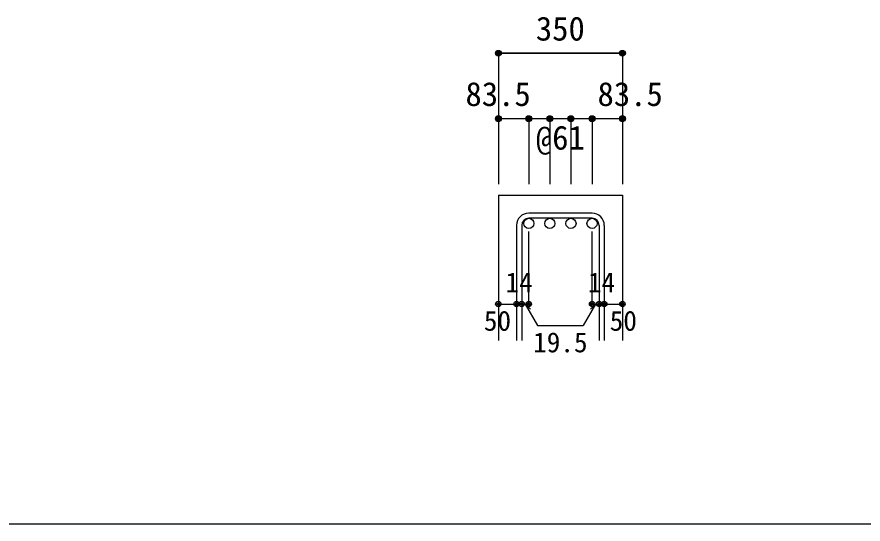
# Model space of a CAD drawing. Units: millimetres at full size, sheet at 1:30; some dimension numbers follow another scale. Extents: x -5973 to 5954, y -4195 to 4201.
# Drawn here: x -942 to 1384, y 3 to 1398 of the extents above; entities that cross this region are included whole.
import ezdxf
from ezdxf.enums import TextEntityAlignment as Align

# ---------------------------------------------------------------- set-up
doc = ezdxf.new("R2010")
doc.units = ezdxf.units.MM
doc.header["$LTSCALE"] = 30
doc.header["$PDMODE"] = 32
doc.header["$PDSIZE"] = 15
for name, color, linetype in [('0-1', 2, 'Continuous'), ('0-5', 7, 'Continuous'), ('0-6', 7, 'Continuous'), ('0-D', 4, 'Continuous'), ('F-0_枠', 6, 'Continuous')]:
    doc.layers.add(name, color=color, linetype=linetype)
doc.styles.add('ＭＳ ゴシック', font='')
doc.styles.get('ＭＳ ゴシック').set_extended_font_data('MS Gothic')

msp = doc.modelspace()

# ---------------------------------------------------------------- linework, layer by layer
at = {"layer": '0-1'}
for p, q in [((381.94, 908.3), (381.94, 508.3)), ((381.94, 908.3), (722.94, 908.3)), ((722.94, 908.3), (722.94, 508.3))]:
    msp.add_line(p, q, dxfattribs=at)
at = {"layer": '0-5', "color": 3}
for centre in [(465.44, 830.3), (523.44, 830.3), (581.44, 830.3), (639.44, 830.3)]:
    msp.add_circle(centre, 14, dxfattribs=at)
at = {"layer": '0-6'}
for p, q in [((639.44, 858.3), (465.44, 858.3)), ((639.44, 844.3), (465.44, 844.3)), ((431.94, 824.8), (431.94, 508.3)), ((445.94, 824.8), (445.94, 508.3)), ((658.94, 824.8), (658.94, 508.3)), ((672.94, 824.8), (672.94, 508.3))]:
    msp.add_line(p, q, dxfattribs=at)
for centre, radius, start, end in [((465.44, 824.8), 33.5, 90, 180), ((465.44, 824.8), 19.5, 90, 180), ((639.44, 824.8), 33.5, 0, 90), ((639.44, 824.8), 19.5, 0, 90)]:
    msp.add_arc(centre, radius, start, end, dxfattribs=at)
at = {"layer": '0-D'}
for p, q in [((722.94, 1298.3), (381.94, 1298.3)), ((381.94, 1298.3), (381.94, 1118.3)), ((381.94, 1298.3), (722.94, 1298.3)), ((722.94, 1298.3), (722.94, 1118.3)), ((465.44, 1118.3), (381.94, 1118.3)), ((381.94, 1118.3), (381.94, 938.3)), ((552.44, 1118.3), (465.44, 1118.3)), ((465.44, 1118.3), (465.44, 938.3)), ((523.44, 1118.3), (523.44, 938.3)), ((639.44, 1118.3), (552.44, 1118.3)), ((581.44, 1118.3), (581.44, 938.3)), ((722.94, 1118.3), (639.44, 1118.3)), ((639.44, 1118.3), (639.44, 938.3)), ((722.94, 1118.3), (722.94, 938.3)), ((465.44, 608.3), (465.44, 807.63)), ((639.44, 608.3), (639.44, 807.63)), ((381.94, 608.3), (431.94, 608.3)), ((431.94, 608.3), (465.44, 608.3)), ((455.69, 608.3), (469.83, 594.16)), ((455.69, 608.3), (489.91, 549.02)), ((649.19, 608.3), (614.96, 549.02)), ((649.19, 608.3), (635.04, 594.16)), ((639.44, 608.3), (722.94, 608.3)), ((658.94, 608.3), (672.94, 608.3)), ((489.91, 549.02), (614.96, 549.02))]:
    msp.add_line(p, q, dxfattribs=at)
msp.add_lwpolyline([(722.94, 1298.3), (722.94, 1118.3), (722.94, 938.3)], dxfattribs=at)
for centre, radius in [((381.94, 1298.3), 8), ((381.94, 1298.3), 7.2), ((381.94, 1298.3), 6.4), ((381.94, 1298.3), 5.6), ((381.94, 1298.3), 4.8), ((722.94, 1298.3), 8), ((722.94, 1298.3), 7.2), ((722.94, 1298.3), 6.4), ((722.94, 1298.3), 5.6), ((722.94, 1298.3), 4.8), ((381.94, 1298.3), 4), ((381.94, 1298.3), 3.2), ((381.94, 1298.3), 2.4), ((381.94, 1298.3), 1.6), ((381.94, 1298.3), 0.8), ((722.94, 1298.3), 4), ((722.94, 1298.3), 3.2), ((722.94, 1298.3), 2.4), ((722.94, 1298.3), 1.6), ((722.94, 1298.3), 0.8), ((381.94, 1118.3), 8), ((381.94, 1118.3), 7.2), ((381.94, 1118.3), 6.4), ((381.94, 1118.3), 5.6), ((381.94, 1118.3), 4.8), ((381.94, 1118.3), 4), ((381.94, 1118.3), 3.2), ((381.94, 1118.3), 2.4), ((381.94, 1118.3), 1.6), ((381.94, 1118.3), 0.8), ((465.44, 1118.3), 8), ((465.44, 1118.3), 7.2), ((465.44, 1118.3), 6.4), ((465.44, 1118.3), 5.6), ((465.44, 1118.3), 4.8), ((465.44, 1118.3), 4), ((465.44, 1118.3), 3.2), ((465.44, 1118.3), 2.4), ((465.44, 1118.3), 1.6), ((465.44, 1118.3), 0.8), ((523.44, 1118.3), 8), ((523.44, 1118.3), 7.2), ((523.44, 1118.3), 6.4), ((523.44, 1118.3), 5.6), ((523.44, 1118.3), 4.8), ((523.44, 1118.3), 4), ((523.44, 1118.3), 3.2), ((523.44, 1118.3), 2.4), ((523.44, 1118.3), 1.6), ((523.44, 1118.3), 0.8), ((581.44, 1118.3), 8), ((581.44, 1118.3), 7.2), ((581.44, 1118.3), 6.4), ((581.44, 1118.3), 5.6), ((581.44, 1118.3), 4.8), ((581.44, 1118.3), 4), ((581.44, 1118.3), 3.2), ((581.44, 1118.3), 2.4), ((581.44, 1118.3), 1.6), ((581.44, 1118.3), 0.8), ((639.44, 1118.3), 8), ((639.44, 1118.3), 7.2), ((639.44, 1118.3), 6.4), ((639.44, 1118.3), 5.6), ((639.44, 1118.3), 4.8), ((639.44, 1118.3), 4), ((639.44, 1118.3), 3.2), ((639.44, 1118.3), 2.4), ((639.44, 1118.3), 1.6), ((639.44, 1118.3), 0.8), ((722.94, 1118.3), 8), ((722.94, 1118.3), 7.2), ((722.94, 1118.3), 6.4), ((722.94, 1118.3), 5.6), ((722.94, 1118.3), 4.8), ((722.94, 1118.3), 4), ((722.94, 1118.3), 3.2), ((722.94, 1118.3), 2.4), ((722.94, 1118.3), 1.6), ((722.94, 1118.3), 0.8), ((381.94, 608.3), 4), ((381.94, 608.3), 3.6), ((381.94, 608.3), 3.2), ((381.94, 608.3), 2.8), ((381.94, 608.3), 2.4), ((381.94, 608.3), 2), ((381.94, 608.3), 1.6), ((381.94, 608.3), 1.2), ((381.94, 608.3), 0.8), ((381.94, 608.3), 0.4), ((431.94, 608.3), 4), ((431.94, 608.3), 3.6), ((431.94, 608.3), 3.2), ((431.94, 608.3), 2.8), ((431.94, 608.3), 2.4), ((431.94, 608.3), 2), ((431.94, 608.3), 1.6), ((431.94, 608.3), 1.2), ((431.94, 608.3), 0.8), ((431.94, 608.3), 0.4), ((445.94, 608.3), 4), ((445.94, 608.3), 3.6), ((445.94, 608.3), 3.2), ((445.94, 608.3), 2.8), ((445.94, 608.3), 2.4), ((445.94, 608.3), 2), ((445.94, 608.3), 1.6), ((445.94, 608.3), 1.2), ((445.94, 608.3), 0.8), ((445.94, 608.3), 0.4), ((465.44, 608.3), 4), ((465.44, 608.3), 3.6), ((465.44, 608.3), 3.2), ((465.44, 608.3), 2.8), ((465.44, 608.3), 2.4), ((465.44, 608.3), 2), ((465.44, 608.3), 1.6), ((465.44, 608.3), 1.2), ((465.44, 608.3), 0.8), ((465.44, 608.3), 0.4), ((639.44, 608.3), 4), ((639.44, 608.3), 3.6), ((639.44, 608.3), 3.2), ((639.44, 608.3), 2.8), ((639.44, 608.3), 2.4), ((639.44, 608.3), 2), ((639.44, 608.3), 1.6), ((639.44, 608.3), 1.2), ((639.44, 608.3), 0.8), ((639.44, 608.3), 0.4), ((658.94, 608.3), 4), ((658.94, 608.3), 3.6), ((658.94, 608.3), 3.2), ((658.94, 608.3), 2.8), ((658.94, 608.3), 2.4), ((658.94, 608.3), 2), ((658.94, 608.3), 1.6), ((658.94, 608.3), 1.2), ((658.94, 608.3), 0.8), ((658.94, 608.3), 0.4), ((672.94, 608.3), 4), ((672.94, 608.3), 3.6), ((672.94, 608.3), 3.2), ((672.94, 608.3), 2.8), ((672.94, 608.3), 2.4), ((672.94, 608.3), 2), ((672.94, 608.3), 1.6), ((672.94, 608.3), 1.2), ((672.94, 608.3), 0.8), ((672.94, 608.3), 0.4), ((722.94, 608.3), 4), ((722.94, 608.3), 3.6), ((722.94, 608.3), 3.2), ((722.94, 608.3), 2.8), ((722.94, 608.3), 2.4), ((722.94, 608.3), 2), ((722.94, 608.3), 1.6), ((722.94, 608.3), 1.2), ((722.94, 608.3), 0.8), ((722.94, 608.3), 0.4)]:
    msp.add_circle(centre, radius, dxfattribs=at)
at = {"layer": '0-D', "color": 7}
for p in [(381.94, 1298.3), (722.94, 1298.3), (381.94, 1118.3), (465.44, 1118.3), (523.44, 1118.3), (581.44, 1118.3), (639.44, 1118.3), (722.94, 1118.3), (381.94, 608.3), (431.94, 608.3), (445.94, 608.3), (465.44, 608.3), (639.44, 608.3), (658.94, 608.3), (672.94, 608.3), (722.94, 608.3)]:
    msp.add_point(p, dxfattribs=at)
at = {"layer": 'F-0_枠', "color": 2}
msp.add_line((3723.6, 2.95), (-5972.88, 2.95), dxfattribs=at)

# ---------------------------------------------------------------- texts
at = {"layer": '0-D', "style": 'ＭＳ ゴシック'}
for s, height, p in [('350', 65.98, (484.94, 1313.3)), ('83.5', 65.98, (291.44, 1133.3)), ('83.5', 65.98, (654.44, 1133.3)), ('@61', 65.98, (484.94, 1013.3)), ('14', 54.99, (401.4, 623.75)), ('14', 54.99, (627.98, 623.75)), ('50', 54.99, (341.94, 518.3)), ('50', 54.99, (687.94, 518.3)), ('19.5', 54.99, (477.44, 459.02))]:
    msp.add_text(s, height=height, dxfattribs=at).set_placement(p, align=Align.BOTTOM_LEFT)

doc.saveas('drawing.dxf')
